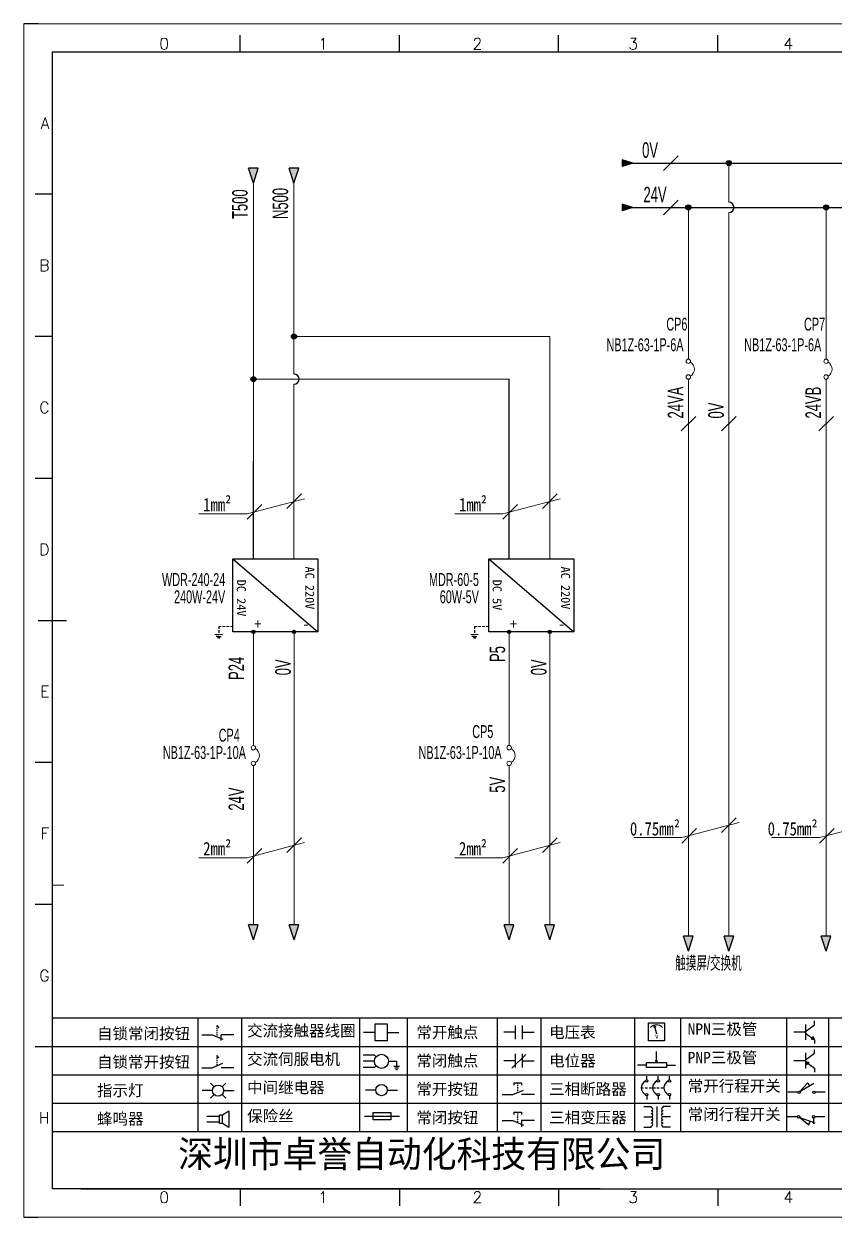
# Model space of a CAD drawing. Extents: x 38255 to 47052, y -6758 to -3353.
# Drawn here: x 40285.1 to 40442, y -4539.5 to -4308.5 of the extents above; entities that cross this region are included whole.
import ezdxf
from ezdxf.enums import TextEntityAlignment as Align

# ---------------------------------------------------------------- set-up
doc = ezdxf.new("R2010")
doc.units = 0
doc.header["$MEASUREMENT"] = 0
doc.linetypes.add('DASHED', pattern=[0.75, 0.5, -0.25])
for name, color, linetype in [('AE_BOR', 1, 'Continuous'), ('MISC', 2, 'Continuous'), ('SYMS', 7, 'Continuous'), ('细实线层', 7, 'Continuous')]:
    doc.layers.add(name, color=color, linetype=linetype)
doc.layers.add('Dimension', color=3, linetype='Continuous', lineweight=13)
doc.layers.add('frame', color=7, linetype='Continuous', lineweight=15)
doc.styles.add('WD', font='romans.shx', dxfattribs={"bigfont": 'gbcbig.shx'})
doc.styles.add('样式 0', font='')
doc.styles.add('样式 8', font='arial.ttf')
doc.styles.add('楷体', font='', dxfattribs={"width": 0.8})
doc.styles.add('汉字', font='')
doc.styles.get('样式 0').set_extended_font_data('KaiTi_GB2312')
doc.styles.get('楷体').set_extended_font_data('STFangsong')
doc.styles.get('汉字').set_extended_font_data('新宋体')

# ---------------------------------------------------------------- blocks, each defined once
blk = doc.blocks.new('*U34')
at = {"linetype": 'ByBlock'}
for p, q in [((-1909.23, -780.45), (-1909.23, -780.67)), ((-1909.23, -780.45), (-1908.92, -780.84)), ((-1909.23, -780.84), (-1909.23, -781.05)), ((-1911.92, -782.07), (-1910.06, -782.07)), ((-1910.06, -782.07), (-1908.18, -782.88)), ((-1909.23, -781.23), (-1909.23, -781.44)), ((-1909.23, -781.61), (-1909.23, -781.83)), ((-1909.23, -782), (-1909.23, -782.21)), ((-1909.23, -782.38), (-1909.23, -782.43)), ((-1908.52, -783.07), (-1908.52, -782.07)), ((-1906.25, -782.07), (-1908.52, -782.07))]:
    blk.add_line(p, q, dxfattribs=at)
blk = doc.blocks.new('*U36')
at = {"linetype": 'ByBlock'}
for p, q in [((-1908.88, -791.17), (-1909.23, -790.71)), ((-1909.23, -790.71), (-1909.23, -790.92)), ((-1909.23, -791.09), (-1909.23, -791.31)), ((-1909.23, -791.48), (-1909.23, -791.69)), ((-1911.92, -792.89), (-1910.06, -792.89)), ((-1910.06, -792.89), (-1908.18, -792.08)), ((-1909.23, -791.86), (-1909.23, -792.08)), ((-1909.23, -792.25), (-1909.23, -792.47)), ((-1906.25, -792.89), (-1908.52, -792.89))]:
    blk.add_line(p, q, dxfattribs=at)
blk = doc.blocks.new('蜂鸣器')
at = {"linetype": 'ByBlock'}
for p, q in [((-1907.17, -795.53), (-1908.25, -796.26)), ((-1907.17, -795.53), (-1907.17, -798.41)), ((-1908.8, -796.48), (-1911.01, -796.48)), ((-1908.8, -797.46), (-1911.01, -797.46)), ((-1908.25, -796.26), (-1908.8, -796.26)), ((-1908.8, -797.68), (-1908.8, -796.26)), ((-1908.25, -797.68), (-1908.8, -797.68)), ((-1908.25, -797.68), (-1908.25, -796.26)), ((-1907.17, -798.41), (-1908.25, -797.68))]:
    blk.add_line(p, q, dxfattribs=at)
blk = doc.blocks.new('指示灯')
at = {"linetype": 'ByBlock'}
for p, q in [((-1854.25, -776.92), (-1856.06, -776.92)), ((-1854.62, -775.59), (-1853.97, -776.23)), ((-1851.9, -775.59), (-1852.54, -776.23)), ((-1852.26, -776.92), (-1850.45, -776.92)), ((-1854.62, -778.25), (-1853.97, -777.61)), ((-1851.9, -778.25), (-1852.54, -777.61))]:
    blk.add_line(p, q, dxfattribs=at)
blk.add_circle((-1853.26, -776.92), 0.992, dxfattribs=at)
blk = doc.blocks.new('交流接触器线圈')
at = {"linetype": 'ByBlock'}
for p, q in [((-1880.82, -781.77), (-1882.87, -781.77)), ((-1878.72, -781.77), (-1876.67, -781.77))]:
    blk.add_line(p, q, dxfattribs=at)
blk.add_lwpolyline([(-1880.82, -780.28), (-1878.72, -780.28), (-1878.72, -783.26), (-1880.82, -783.26)], close=True, dxfattribs=at)
blk = doc.blocks.new('交流伺服电机')
at = {"linetype": 'ByBlock'}
for p, q in [((-1880.97, -785.75), (-1882.94, -785.75)), ((-1880.97, -786.85), (-1882.94, -786.85)), ((-1880.97, -785.75), (-1880.65, -786.03)), ((-1878.49, -786.85), (-1877.07, -786.85)), ((-1877.07, -786.85), (-1877.07, -787.72)), ((-1880.97, -787.94), (-1882.94, -787.94)), ((-1880.97, -787.94), (-1880.65, -787.67)), ((-1877.54, -787.72), (-1876.59, -787.72)), ((-1877.38, -788.01), (-1876.75, -788.01)), ((-1877.23, -788.29), (-1876.9, -788.29))]:
    blk.add_line(p, q, dxfattribs=at)
blk.add_circle((-1879.73, -786.85), 1.24, dxfattribs=at)
blk = doc.blocks.new('中间继电器')
at = {"linetype": 'ByBlock'}
for p, q in [((-1880.72, -791.92), (-1882.54, -791.92)), ((-1878.74, -791.92), (-1876.92, -791.92))]:
    blk.add_line(p, q, dxfattribs=at)
blk.add_circle((-1879.73, -791.92), 0.992, dxfattribs=at)
blk = doc.blocks.new('保险丝')
at = {"linetype": 'ByBlock'}
blk.add_line((-1882.72, -796.49), (-1876.55, -796.49), dxfattribs=at)
blk.add_lwpolyline([(-1881.2, -795.86), (-1878.06, -795.86), (-1878.06, -797.12), (-1881.2, -797.12)], close=True, dxfattribs=at)
blk = doc.blocks.new('常开按钮')
at = {"linetype": 'ByBlock'}
for p, q in [((-1910.06, -787.73), (-1908.18, -786.93)), ((-1909.9, -785.68), (-1908.56, -785.68)), ((-1909.9, -785.68), (-1909.9, -786.07)), ((-1909.23, -785.68), (-1909.23, -785.89)), ((-1909.23, -786.06), (-1909.23, -786.28)), ((-1909.23, -786.45), (-1909.23, -786.67)), ((-1909.23, -786.84), (-1909.23, -787.05)), ((-1909.23, -787.22), (-1909.23, -787.38)), ((-1908.56, -785.68), (-1908.56, -786.07)), ((-1911.92, -787.73), (-1910.06, -787.73)), ((-1906.25, -787.73), (-1908.52, -787.73))]:
    blk.add_line(p, q, dxfattribs=at)
blk = doc.blocks.new('常开触点')
at = {"linetype": 'ByBlock'}
for p, q in [((-1853.82, -782.99), (-1853.82, -780.56)), ((-1852.6, -782.99), (-1852.6, -780.56)), ((-1853.82, -781.77), (-1855.88, -781.77)), ((-1852.6, -781.77), (-1850.55, -781.77))]:
    blk.add_line(p, q, dxfattribs=at)
blk = doc.blocks.new('常闭触点')
at = {"linetype": 'ByBlock'}
for p, q in [((-1853.82, -786.77), (-1855.88, -786.77)), ((-1852.01, -785.66), (-1854.43, -788.1)), ((-1853.82, -787.99), (-1853.82, -785.56)), ((-1852.6, -787.99), (-1852.6, -785.56)), ((-1852.6, -786.77), (-1850.55, -786.77))]:
    blk.add_line(p, q, dxfattribs=at)
blk = doc.blocks.new('常闭按钮')
at = {"linetype": 'ByBlock'}
for p, q in [((-1854.11, -790.83), (-1852.77, -790.83)), ((-1854.11, -790.83), (-1854.11, -791.22)), ((-1853.44, -790.83), (-1853.44, -791.04)), ((-1853.44, -791.21), (-1853.44, -791.43)), ((-1853.44, -791.6), (-1853.44, -791.82)), ((-1852.77, -790.83), (-1852.77, -791.22)), ((-1856.13, -792.28), (-1854.28, -792.28)), ((-1854.28, -792.28), (-1852.4, -793.09)), ((-1853.44, -791.99), (-1853.44, -792.2)), ((-1853.44, -792.37), (-1853.44, -792.53)), ((-1850.47, -792.28), (-1852.73, -792.28)), ((-1852.73, -792.28), (-1852.73, -793.43))]:
    blk.add_line(p, q, dxfattribs=at)
blk = doc.blocks.new('电压表')
at = {"linetype": 'ByBlock'}
for p, q in [((-1814.84, -780.75), (-1814.91, -781.13)), ((-1814.6, -781.05), (-1814.91, -781.13)), ((-1814.84, -780.75), (-1814.46, -782.26)), ((-1814.84, -780.75), (-1814.6, -781.05))]:
    blk.add_line(p, q, dxfattribs=at)
blk.add_lwpolyline([(-1815.84, -780.34), (-1813.07, -780.34), (-1813.07, -783.49), (-1815.84, -783.49)], close=True, dxfattribs=at)
blk.add_arc((-1814.46, -782.26), 1.56, 46.8313, 133.1687, dxfattribs=at)
at = {"linetype": 'ByBlock', "insert": (-1814.7, -782.39), "char_height": 0.75, "width": 0.6768, "attachment_point": 1}
blk.add_mtext('V', dxfattribs=at)
blk = doc.blocks.new('电位器')
at = {"linetype": 'ByBlock'}
for p, q in [((-1814.45, -787.3), (-1814.45, -785.39)), ((-1814.45, -787.3), (-1814.62, -786.96)), ((-1814.62, -786.96), (-1814.27, -786.96)), ((-1814.45, -787.3), (-1814.27, -786.96)), ((-1816.21, -787.75), (-1817.79, -787.75)), ((-1812.68, -787.75), (-1811.1, -787.75))]:
    blk.add_line(p, q, dxfattribs=at)
blk.add_lwpolyline([(-1816.21, -787.3), (-1812.68, -787.3), (-1812.68, -788.2), (-1816.21, -788.2)], close=True, dxfattribs=at)
blk = doc.blocks.new('三相断路器')
at = {"linetype": 'ByBlock'}
for p, q in [((-1816.17, -790.33), (-1816.17, -789.7)), ((-1814.17, -790.33), (-1814.17, -789.7)), ((-1812.18, -790.33), (-1812.18, -789.7)), ((-1817.14, -791.74), (-1816.72, -791.74)), ((-1816.45, -791.74), (-1816.03, -791.74)), ((-1816.17, -793.19), (-1816.17, -793.83)), ((-1815.76, -791.74), (-1815.34, -791.74)), ((-1815.07, -791.74), (-1814.65, -791.74)), ((-1814.38, -791.74), (-1813.96, -791.74)), ((-1814.17, -793.19), (-1814.17, -793.83)), ((-1813.69, -791.74), (-1813.27, -791.74)), ((-1812.18, -793.19), (-1812.18, -793.83))]:
    blk.add_line(p, q, dxfattribs=at)
for centre in [(-1816.17, -790.55), (-1814.17, -790.55), (-1812.18, -790.55), (-1816.17, -792.98), (-1814.17, -792.98), (-1812.18, -792.98)]:
    blk.add_circle(centre, 0.219, dxfattribs=at)
for centre in [(-1815.81, -791.74), (-1813.82, -791.74), (-1811.83, -791.74)]:
    blk.add_arc(centre, 1.32, 115.5791, 244.4209, dxfattribs=at)
blk = doc.blocks.new('三相变压器')
at = {"linetype": 'ByBlock'}
for p, q in [((-1816.69, -795.03), (-1815.37, -795.03)), ((-1815.37, -795.03), (-1815.37, -795.24)), ((-1814.34, -798.7), (-1814.34, -795.04)), ((-1812, -795.03), (-1813.32, -795.03)), ((-1813.32, -795.03), (-1813.32, -795.24)), ((-1816.69, -796.87), (-1815.37, -796.87)), ((-1812, -796.87), (-1813.32, -796.87)), ((-1816.69, -798.71), (-1815.37, -798.71)), ((-1815.37, -798.71), (-1815.37, -798.5)), ((-1813.32, -798.71), (-1813.32, -798.5)), ((-1812, -798.71), (-1813.32, -798.71))]:
    blk.add_line(p, q, dxfattribs=at)
for centre, start, end in [((-1815.37, -795.51), 270, 90), ((-1815.37, -796.06), 270, 90), ((-1813.32, -795.51), 90, 270), ((-1813.32, -796.06), 90, 270), ((-1815.37, -796.6), 270, 90), ((-1815.37, -797.14), 270, 90), ((-1815.37, -797.68), 270, 90), ((-1815.37, -798.23), 270, 90), ((-1813.32, -796.6), 90, 270), ((-1813.32, -797.14), 90, 270), ((-1813.32, -797.68), 90, 270), ((-1813.32, -798.23), 90, 270)]:
    blk.add_arc(centre, 0.271, start, end, dxfattribs=at)
blk = doc.blocks.new('NPN三极管')
at = {"linetype": 'ByBlock'}
for p, q in [((-1785.73, -780.61), (-1785.73, -783.32)), ((-1785.73, -781.82), (-1784.15, -780.66)), ((-1784.15, -780.66), (-1784.15, -779.98)), ((-1785.73, -781.97), (-1787.81, -781.97)), ((-1785.73, -782.11), (-1784.15, -783.27)), ((-1784.41, -782.73), (-1784.74, -783.18)), ((-1784.15, -783.27), (-1784.74, -783.18)), ((-1784.15, -783.27), (-1784.41, -782.73)), ((-1784.15, -783.27), (-1784.15, -783.96))]:
    blk.add_line(p, q, dxfattribs=at)
blk = doc.blocks.new('PNP三极管')
at = {"linetype": 'ByBlock'}
for p, q in [((-1784.9, -785.38), (-1784.9, -788.09)), ((-1783.32, -785.43), (-1783.32, -784.75)), ((-1784.9, -786.74), (-1786.98, -786.74)), ((-1784.9, -786.59), (-1783.32, -785.43)), ((-1784.9, -786.88), (-1783.32, -788.04)), ((-1784.9, -786.88), (-1784.31, -786.97)), ((-1784.9, -786.88), (-1784.64, -787.42)), ((-1784.31, -786.97), (-1784.64, -787.42)), ((-1783.32, -788.04), (-1783.32, -788.73))]:
    blk.add_line(p, q, dxfattribs=at)
blk = doc.blocks.new('常开行程开关')
at = {"linetype": 'ByBlock'}
for p, q in [((-1785.89, -792.17), (-1784.52, -790.62)), ((-1785.89, -792.17), (-1783.43, -790.72)), ((-1784.52, -790.62), (-1784.19, -791.17)), ((-1786.29, -792.3), (-1788.01, -792.3)), ((-1781.48, -792.3), (-1783.21, -792.3))]:
    blk.add_line(p, q, dxfattribs=at)
for centre in [(-1786.07, -792.3), (-1783.42, -792.3)]:
    blk.add_circle(centre, 0.219, dxfattribs=at)
blk = doc.blocks.new('常闭行程开关')
at = {"linetype": 'ByBlock'}
for p, q in [((-1786.34, -796.62), (-1788.07, -796.62)), ((-1785.93, -796.72), (-1783.25, -797.7)), ((-1785.93, -796.72), (-1784.3, -798)), ((-1784.3, -798), (-1784.08, -797.4)), ((-1783.48, -796.84), (-1783.48, -797.85)), ((-1781.54, -796.62), (-1783.26, -796.62))]:
    blk.add_line(p, q, dxfattribs=at)
for centre in [(-1786.12, -796.62), (-1783.48, -796.62)]:
    blk.add_circle(centre, 0.219, dxfattribs=at)
blk = doc.blocks.new('电控横A4')
for p, q in [((292, -5), (5, -5)), ((5, -5), (5, -205)), ((10.03, -205), (289.53, -205)), ((130.8, -205), (190.75, -205))]:
    blk.add_line(p, q)
at = {"lineweight": 9, "ltscale": 0.1}
for p, q in [((5, -151.57), (7, -151.57)), ((101.34, -205), (130.8, -205)), ((129.44, -205), (129.44, -205)), ((129.44, -205), (129.44, -205)), ((129.44, -205), (129.44, -205)), ((129.44, -205), (129.44, -205))]:
    blk.add_line(p, q, dxfattribs=at)
at = {"linetype": 'ByBlock'}
for p, q in [((292, -175), (5, -175)), ((292, -180), (5, -180)), ((292, -185), (5, -185)), ((292, -190), (5, -190)), ((292, -195), (5, -195))]:
    blk.add_line(p, q, dxfattribs=at)
at = {"color": 0, "lineweight": -2}
for p, q in [((30.58, -175), (30.58, -195)), ((38.26, -175), (38.26, -195)), ((59.05, -175), (59.05, -195)), ((67.4, -175), (67.4, -195)), ((83.26, -175), (83.26, -195)), ((90.91, -175), (90.91, -195)), ((107.4, -175), (107.4, -195)), ((115.5, -175), (115.5, -195)), ((134.12, -175), (134.12, -195)), ((141.48, -175), (141.48, -195))]:
    blk.add_line(p, q, dxfattribs=at)
at = {"color": 0, "ltscale": 2}
blk.add_line((101.34, -205), (5, -205), dxfattribs=at)
at = {"layer": 'AE_BOR', "lineweight": 30}
for p, q in [((2.53, 0), (0, 0)), ((0, -210), (2.53, -210))]:
    blk.add_line(p, q, dxfattribs=at)
at = {"layer": 'AE_BOR', "color": 1, "lineweight": 15}
for p, q in [((0, 0), (297, 0)), ((0, -210), (0, 0)), ((297, -210), (0, -210))]:
    blk.add_line(p, q, dxfattribs=at)
at = {"layer": 'AE_BOR'}
for p, q in [((38.03, -5), (38.03, -2)), ((66.03, -5), (66.03, -2)), ((94.03, -5), (94.03, -2)), ((122.03, -5), (122.03, -2)), ((5, -30), (2, -30)), ((5, -55), (2, -55)), ((5, -80), (2, -80)), ((5, -130), (2, -130)), ((5, -155), (2, -155)), ((5, -180), (2, -180)), ((38.03, -205), (38.03, -208)), ((66.03, -205), (66.03, -208)), ((94.03, -205), (94.03, -208)), ((122.03, -205), (122.03, -208))]:
    blk.add_line(p, q, dxfattribs=at)
at = {"layer": 'AE_BOR', "color": 2, "lineweight": 30}
blk.add_line((2.5, -105), (7.5, -105), dxfattribs=at)
at = {"linetype": 'ByBlock'}
for name, p in [('*U34', (1943.19, 604.18)), ('交流接触器线圈', (1942.62, 604.27)), ('常开触点', (1940.27, 604.3)), ('电压表', (1925.71, 604.52)), ('NPN三极管', (1923.2, 604.5)), ('PNP三极管', (1922.37, 604.27)), ('*U36', (1943.19, 609.18)), ('交流伺服电机', (1942.62, 604.27)), ('常闭触点', (1940.27, 604.3)), ('电位器', (1925.71, 604.52)), ('指示灯', (1887.41, 589.18)), ('中间继电器', (1942.62, 604.27)), ('常开按钮', (1996.06, 599.3)), ('三相断路器', (1925.71, 604.52)), ('常开行程开关', (1922.37, 604.27)), ('三相变压器', (1925.71, 604.52)), ('蜂鸣器', (1943.19, 604.18)), ('保险丝', (1942.62, 604.27)), ('常闭按钮', (1940.27, 599.3)), ('常闭行程开关', (1922.37, 604.27))]:
    blk.add_blockref(name, p, dxfattribs=at)
at = {"char_height": 2, "attachment_point": 1, "style": '汉字'}
for s, insert in [('{\\fKaiTi_GB2312|b0|i0|c134|p49;自锁常闭按钮}', (12.86, -176.69)), ('{\\fKaiTi_GB2312|b0|i0|c134|p49;交流接触器线圈}', (39.25, -176.19)), ('{\\fKaiTi_GB2312|b0|i0|c134|p49;常开触点}', (69.01, -176.48)), ('{\\fKaiTi_GB2312|b0|i0|c134|p49;电压表}', (92.37, -176.47)), ('{\\fKaiTi_GB2312|b0|i0|c134|p49;NPN三极管}', (116.73, -175.91)), ('{\\fKaiTi_GB2312|b0|i0|c134|p49;自锁常开按钮}', (12.86, -181.69)), ('{\\fKaiTi_GB2312|b0|i0|c134|p49;交流伺服电机}', (39.25, -181.19)), ('{\\fKaiTi_GB2312|b0|i0|c134|p49;常闭触点}', (69.01, -181.48)), ('{\\fKaiTi_GB2312|b0|i0|c134|p49;电位器}', (92.37, -181.47)), ('{\\fKaiTi_GB2312|b0|i0|c134|p49;PNP三极管}', (116.73, -180.91)), ('{\\fKaiTi_GB2312|b0|i0|c134|p49;指示灯}', (12.86, -186.69)), ('{\\fKaiTi_GB2312|b0|i0|c134|p49;中间继电器}', (39.25, -186.19)), ('{\\fKaiTi_GB2312|b0|i0|c134|p49;常开按钮}', (69.01, -186.48)), ('{\\fKaiTi_GB2312|b0|i0|c134|p49;三相断路器}', (92.37, -186.47)), ('{\\fKaiTi_GB2312|b0|i0|c134|p49;常开行程开关}', (116.73, -185.91)), ('{\\fKaiTi_GB2312|b0|i0|c134|p49;保险丝}', (39.25, -191.19)), ('{\\fKaiTi_GB2312|b0|i0|c134|p49;常闭行程开关}', (116.73, -190.91)), ('{\\fKaiTi_GB2312|b0|i0|c134|p49;蜂鸣器}', (12.86, -191.69)), ('{\\fKaiTi_GB2312|b0|i0|c134|p49;常闭按钮}', (69.01, -191.48)), ('{\\fKaiTi_GB2312|b0|i0|c134|p49;三相变压器}', (92.37, -191.47))]:
    blk.add_mtext(s, dxfattribs=dict(at, insert=insert))
at = {"color": 0, "lineweight": -2, "insert": (27.14, -196.53), "char_height": 4.7064, "width": 96.1138, "attachment_point": 1}
blk.add_mtext('深圳市卓誉自动化科技有限公司', dxfattribs=at)
at = {"layer": 'AE_BOR', "style": 'WD'}
for s, p in [('0', (24.67, -4.5)), ('1', (52.6, -4.5)), ('2', (79.75, -4.5)), ('3', (107.15, -4.5)), ('4', (134.45, -4.5)), ('0', (24.67, -207.5)), ('1', (52.6, -207.5)), ('2', (79.75, -207.5)), ('3', (107.15, -207.5)), ('4', (134.45, -207.5))]:
    blk.add_text(s, height=2, dxfattribs=at).set_placement(p, align=Align.CENTER)
for s, p in [('A', (4.5, -17.5)), ('B', (4.5, -42.5)), ('C', (4.5, -67.5)), ('D', (4.5, -92.5)), ('E', (4.5, -117.5)), ('F', (4.5, -142.5)), ('G', (4.5, -167.5)), ('H', (4.5, -192.5))]:
    blk.add_text(s, height=2, dxfattribs=at).set_placement(p, align=Align.MIDDLE_RIGHT)
blk = doc.blocks.new('WDDOT')
blk.add_hatch(color=256).paths.add_polyline_path([(0.5, 0, 1), (-0.5, 0, 1)])
blk.add_circle((0, 0), 0.5)

msp = doc.modelspace()

# ---------------------------------------------------------------- hatches: boundary and pattern name
for points in [[(40400.87, -4334.825), (40402.913, -4335.48), (40400.87, -4336.135)], [(40328.574, -4336.468), (40329.51, -4339.386), (40330.445, -4336.468)], [(40336.427, -4336.468), (40337.362, -4339.386), (40338.298, -4336.468)], [(40400.87, -4343.391), (40402.913, -4344.046), (40400.87, -4344.7)], [(40329.738, -4426.222, 1), (40329.281, -4426.222, 1)], [(40337.598, -4426.222, 1), (40337.141, -4426.222, 1)], [(40379.213, -4426.222, 1), (40378.757, -4426.222, 1)], [(40387.073, -4426.222, 1), (40386.616, -4426.222, 1)], [(40328.574, -4482.909), (40329.51, -4485.828), (40330.445, -4482.909)], [(40336.434, -4482.909), (40337.369, -4485.828), (40338.305, -4482.909)], [(40378.05, -4482.909), (40378.985, -4485.828), (40379.92, -4482.909)], [(40385.909, -4482.909), (40386.845, -4485.828), (40387.78, -4482.909)], [(40412.723, -4485.099), (40413.658, -4488.017), (40414.593, -4485.099)], [(40420.558, -4485.099), (40421.493, -4488.017), (40422.428, -4485.099)], [(40439.361, -4485.099), (40440.296, -4488.017), (40441.231, -4485.099)]]:
    msp.add_hatch(color=256).paths.add_polyline_path(points)
at = {"lineweight": -2}
h = msp.add_hatch(color=0, dxfattribs=at)
edge = h.paths.add_edge_path()
edge.add_arc((40421.493, -4335.48), 0.5, 0, 360)
h = msp.add_hatch(color=0, dxfattribs=at)
edge = h.paths.add_edge_path()
edge.add_arc((40413.659, -4344.046), 0.5, 0, 360)
h = msp.add_hatch(color=0, dxfattribs=at)
edge = h.paths.add_edge_path()
edge.add_arc((40440.297, -4344.046), 0.5, 0, 360)
h = msp.add_hatch(color=0, dxfattribs=at)
edge = h.paths.add_edge_path()
edge.add_arc((40337.362, -4369.037), 0.5, 0, 360)
h = msp.add_hatch(color=0, dxfattribs=at)
edge = h.paths.add_edge_path()
edge.add_arc((40329.51, -4377.298), 0.5, 0, 360)

# ---------------------------------------------------------------- linework, layer by layer
for p, q in [((40402.913, -4335.48), (40400.87, -4334.825)), ((40400.87, -4334.825), (40400.87, -4336.135)), ((40402.913, -4335.48), (40400.87, -4336.135)), ((40402.875, -4335.48), (40551.671, -4335.48)), ((40329.51, -4339.386), (40328.574, -4336.468)), ((40330.445, -4336.468), (40328.574, -4336.468)), ((40329.51, -4339.386), (40330.445, -4336.468)), ((40337.362, -4339.386), (40336.427, -4336.468)), ((40338.298, -4336.468), (40336.427, -4336.468)), ((40337.362, -4339.386), (40338.298, -4336.468)), ((40402.913, -4344.046), (40400.87, -4343.391)), ((40400.87, -4343.391), (40400.87, -4344.7)), ((40402.913, -4344.046), (40400.87, -4344.7)), ((40402.875, -4344.046), (40551.671, -4344.046)), ((40325.558, -4412.081), (40341.994, -4426.222)), ((40375.033, -4412.081), (40391.469, -4426.222)), ((40329.51, -4485.828), (40328.574, -4482.909)), ((40330.445, -4482.909), (40328.574, -4482.909)), ((40329.51, -4485.828), (40330.445, -4482.909)), ((40337.369, -4485.828), (40336.434, -4482.909)), ((40338.305, -4482.909), (40336.434, -4482.909)), ((40337.369, -4485.828), (40338.305, -4482.909)), ((40378.985, -4485.828), (40378.05, -4482.909)), ((40379.92, -4482.909), (40378.05, -4482.909)), ((40378.985, -4485.828), (40379.92, -4482.909)), ((40386.845, -4485.828), (40385.909, -4482.909)), ((40387.78, -4482.909), (40385.909, -4482.909)), ((40386.845, -4485.828), (40387.78, -4482.909)), ((40413.658, -4488.017), (40412.723, -4485.099)), ((40414.593, -4485.099), (40412.723, -4485.099)), ((40413.658, -4488.017), (40414.593, -4485.099)), ((40421.493, -4488.017), (40420.558, -4485.099)), ((40422.428, -4485.099), (40420.558, -4485.099)), ((40421.493, -4488.017), (40422.428, -4485.099)), ((40440.296, -4488.017), (40439.361, -4485.099)), ((40441.231, -4485.099), (40439.361, -4485.099)), ((40440.296, -4488.017), (40441.231, -4485.099))]:
    msp.add_line(p, q)
at = {"lineweight": 0}
for p, q in [((40413.658, -4373.406), (40413.659, -4344.046)), ((40440.296, -4373.406), (40440.297, -4344.046)), ((40386.837, -4369.037), (40386.837, -4412.081)), ((40413.658, -4463.648), (40413.658, -4377.304)), ((40421.493, -4463.648), (40421.493, -4377.304)), ((40440.296, -4463.648), (40440.296, -4377.304)), ((40337.362, -4378.295), (40337.362, -4412.081)), ((40329.51, -4426.222), (40329.51, -4448.213)), ((40337.369, -4426.222), (40337.369, -4482.909)), ((40378.985, -4426.222), (40378.985, -4448.209)), ((40386.845, -4426.222), (40386.845, -4482.909))]:
    msp.add_line(p, q, dxfattribs=at)
at = {"color": 0, "ltscale": 2}
for p, q in [((40378.985, -4412.081), (40378.985, -4377.298)), ((40329.51, -4412.081), (40329.51, -4393.164))]:
    msp.add_line(p, q, dxfattribs=at)
at = {"color": 2, "linetype": 'DASHED'}
for p, q in [((40322.801, -4425.159), (40322.801, -4426.712)), ((40372.277, -4425.159), (40372.277, -4426.712))]:
    msp.add_line(p, q, dxfattribs=at)
at = {"color": 2, "linetype": 'DASHED', "lineweight": 0}
for p, q in [((40322.801, -4425.159), (40325.558, -4425.159)), ((40372.277, -4425.159), (40375.033, -4425.159))]:
    msp.add_line(p, q, dxfattribs=at)
at = {"color": 2, "lineweight": 0}
for p, q in [((40322.801, -4426.712), (40322.076, -4426.712)), ((40322.812, -4426.718), (40323.538, -4426.718)), ((40372.277, -4426.712), (40371.551, -4426.712)), ((40372.288, -4426.718), (40373.013, -4426.718))]:
    msp.add_line(p, q, dxfattribs=at)
at = {"color": 2}
for p, q in [((40322.801, -4427.086), (40322.318, -4427.086)), ((40322.801, -4427.384), (40322.555, -4427.384)), ((40322.801, -4427.086), (40323.285, -4427.086)), ((40322.801, -4427.384), (40323.048, -4427.384)), ((40372.277, -4427.086), (40371.793, -4427.086)), ((40372.277, -4427.384), (40372.03, -4427.384)), ((40372.277, -4427.086), (40372.76, -4427.086)), ((40372.277, -4427.384), (40372.523, -4427.384))]:
    msp.add_line(p, q, dxfattribs=at)
for points in [[(40325.558, -4412.081), (40341.994, -4412.081), (40341.994, -4426.222), (40325.558, -4426.222)], [(40375.033, -4412.081), (40391.469, -4412.081), (40391.469, -4426.222), (40375.033, -4426.222)]]:
    msp.add_lwpolyline(points, close=True)
at = {"color": 0, "lineweight": -2}
for centre in [(40421.493, -4335.48), (40413.659, -4344.046), (40440.297, -4344.046), (40337.362, -4369.037), (40329.51, -4377.298)]:
    msp.add_circle(centre, 0.5, dxfattribs=at)
at = {"lineweight": 0}
for centre in [(40413.658, -4373.834), (40440.296, -4373.834), (40413.658, -4376.877), (40440.296, -4376.877), (40329.51, -4448.641), (40378.985, -4448.637), (40329.51, -4451.683), (40378.985, -4451.68)]:
    msp.add_circle(centre, 0.428, dxfattribs=at)
for centre, radius in [((40329.51, -4426.222), 0.319), ((40337.369, -4426.222), 0.319), ((40378.985, -4426.222), 0.319), ((40386.845, -4426.222), 0.319), ((40329.51, -4426.222), 0.228), ((40337.369, -4426.222), 0.228), ((40378.985, -4426.222), 0.228), ((40386.845, -4426.222), 0.228)]:
    msp.add_circle(centre, radius)
at = {"color": 0, "lineweight": -2}
for centre in [(40421.493, -4344.046), (40337.362, -4377.295)]:
    msp.add_arc(centre, 1, 270, 90, dxfattribs=at)
at = {"lineweight": 0}
for centre in [(40413.233, -4375.355), (40439.871, -4375.355), (40329.085, -4450.162), (40378.56, -4450.158)]:
    msp.add_arc(centre, 1.579, 301.18201, 58.81799, dxfattribs=at)
at = {"layer": 'Dimension', "lineweight": 0}
for p, q in [((40408.86, -4336.894), (40411.688, -4334.066)), ((40408.86, -4345.46), (40411.688, -4342.631)), ((40412.244, -4387.326), (40415.072, -4384.498)), ((40420.078, -4387.326), (40422.907, -4384.498)), ((40438.882, -4387.326), (40441.71, -4384.498)), ((40335.985, -4402.348), (40338.813, -4399.52)), ((40385.46, -4402.348), (40388.288, -4399.52)), ((40328.302, -4404.403), (40331.131, -4401.574)), ((40377.778, -4404.403), (40380.606, -4401.574)), ((40420.078, -4465.035), (40422.907, -4462.207)), ((40412.396, -4467.09), (40415.225, -4464.261)), ((40439.034, -4467.09), (40441.863, -4464.261)), ((40335.985, -4468.935), (40338.813, -4466.107)), ((40385.46, -4468.935), (40388.288, -4466.107)), ((40328.302, -4470.989), (40331.131, -4468.161)), ((40377.778, -4470.989), (40380.606, -4468.161))]:
    msp.add_line(p, q, dxfattribs=at)
at = {"layer": 'frame', "color": 0, "lineweight": 0}
for p, q in [((40421.493, -4343.046), (40421.493, -4335.48)), ((40337.362, -4376.295), (40337.362, -4339.386)), ((40386.837, -4369.037), (40337.362, -4369.037)), ((40378.985, -4377.298), (40329.51, -4377.298)), ((40339.391, -4400.434), (40328.302, -4403.367)), ((40388.866, -4400.434), (40377.778, -4403.367)), ((40328.302, -4403.367), (40318.989, -4403.367)), ((40377.778, -4403.367), (40368.465, -4403.367)), ((40329.51, -4452.111), (40329.51, -4482.909)), ((40378.985, -4452.107), (40378.985, -4482.909)), ((40423.485, -4463.121), (40412.396, -4466.054)), ((40450.123, -4463.121), (40439.034, -4466.054)), ((40339.391, -4467.021), (40328.302, -4469.953)), ((40388.866, -4467.021), (40377.778, -4469.953)), ((40412.396, -4466.054), (40403.083, -4466.054)), ((40439.034, -4466.054), (40429.721, -4466.054)), ((40328.302, -4469.953), (40318.989, -4469.953)), ((40377.778, -4469.953), (40368.465, -4469.953))]:
    msp.add_line(p, q, dxfattribs=at)
at = {"layer": 'frame', "lineweight": 0}
msp.add_line((40329.51, -4393.164), (40329.51, -4339.386), dxfattribs=at)
at = {"layer": '细实线层', "lineweight": 0}
for p, q in [((40421.493, -4345.046), (40421.493, -4485.099)), ((40413.658, -4377.304), (40413.658, -4485.099)), ((40440.296, -4377.304), (40440.296, -4485.099))]:
    msp.add_line(p, q, dxfattribs=at)

# ---------------------------------------------------------------- block references
at = {"xscale": 1.1, "yscale": 1.1, "zscale": 1.1}
msp.add_blockref('电控横A4', (40285.113, -4308.516), dxfattribs=at)
at = {"layer": 'SYMS', "lineweight": -3, "xscale": 0.2902567646965026, "yscale": 0.2902567646965026, "zscale": 0.2902567646965026}
for p in [(40329.51, -4426.222), (40337.369, -4426.222), (40378.985, -4426.222), (40386.845, -4426.222)]:
    msp.add_blockref('WDDOT', p, dxfattribs=at)

# ---------------------------------------------------------------- texts
at = {"color": 3, "lineweight": 0, "style": '样式 8', "width": 0.6}
msp.add_text('触摸屏/交换机', height=2.5, dxfattribs=at).set_placement((40417.551, -4490.242), align=Align.MIDDLE)
at = {"lineweight": -3, "char_height": 1.74154, "attachment_point": 1, "rotation": 270}
for s, insert, width in [('{\\fNSimSun|b0|i0|c134|p49;AC 220V}', (40341.301, -4413.572), 18.52931), ('{\\fNSimSun|b0|i0|c134|p49;AC 220V}', (40390.776, -4413.572), 18.52931), ('{\\fNSimSun|b0|i0|c134|p49;DC 24V}', (40328.057, -4416.12), 20.7882), ('{\\fNSimSun|b0|i0|c134|p49;DC 5V}', (40377.532, -4416.12), 20.7882)]:
    msp.add_mtext(s, dxfattribs=dict(at, insert=insert, width=width))
at = {"color": 6, "lineweight": 0, "style": '样式 8', "width": 0.6}
for tag, p in [('CP6', (40413.473, -4367.899)), ('CP7', (40440.111, -4367.899)), ('CP5', (40375.929, -4446.773)), ('CP4', (40326.876, -4447.468))]:
    msp.add_attdef(tag, text='', height=2.5, dxfattribs=at).set_placement(p, align=Align.RIGHT)
at = {"color": 0, "lineweight": 0, "style": '样式 8', "width": 0.6}
for p in [(40412.722, -4371.894), (40439.36, -4371.894)]:
    msp.add_attdef('NB1Z-63-1P-6A', text='', height=2.5, dxfattribs=at).set_placement(p, align=Align.RIGHT)
at = {"lineweight": 0, "style": '样式 8', "width": 0.6}
for tag, p in [('WDR-240-24', (40324.064, -4417.339)), ('MDR-60-5', (40373.138, -4417.339)), ('240W-24V', (40324.064, -4420.679)), ('60W-5V', (40373.138, -4420.679)), ('NB1Z-63-1P-10A', (40328.061, -4450.822)), ('NB1Z-63-1P-10A', (40377.528, -4450.822))]:
    msp.add_attdef(tag, text='', height=2.5, dxfattribs=at).set_placement(p, align=Align.RIGHT)
at = {"layer": 'Dimension', "lineweight": 0, "style": '样式 8', "width": 0.6}
for s, p in [('0V', (40407.79, -4334.449)), ('24V', (40409.448, -4343.046))]:
    msp.add_text(s, height=3, dxfattribs=at).set_placement(p, align=Align.RIGHT)
for s, p in [('N500', (40336.231, -4346.288)), ('T500', (40328.396, -4346.288)), ('24VA', (40412.673, -4384.912)), ('24VB', (40439.311, -4384.912)), ('0V', (40420.508, -4384.912)), ('P5', (40378.21, -4432.047)), ('P24', (40327.714, -4435.516)), ('0V', (40336.735, -4434.627)), ('0V', (40386.21, -4434.627)), ('5V', (40378.21, -4457.349)), ('24V', (40327.714, -4460.818))]:
    msp.add_text(s, height=3, rotation=90, dxfattribs=at).set_placement(p)
at = {"layer": 'frame', "color": 0, "lineweight": 0, "char_height": 2.6, "width": 6.94273, "attachment_point": 1, "style": '楷体'}
for s, insert in [('1mm²', (40319.803, -4400.292)), ('1mm²', (40369.278, -4400.292)), ('0.75mm²', (40402.359, -4463.036)), ('0.75mm²', (40428.997, -4463.036)), ('2mm²', (40319.803, -4466.878)), ('2mm²', (40369.278, -4466.878))]:
    msp.add_mtext(s, dxfattribs=dict(at, insert=insert))
at = {"layer": 'MISC', "color": 0, "char_height": 2.0318, "width": 4.12509, "attachment_point": 1, "style": '样式 0'}
for s, insert in [('\\pxqc;{\\fNSimSun|b0|i0|c134|p49;+}', (40328.294, -4423.673)), ('\\pxqc;{\\fNSimSun|b0|i0|c134|p49;-}', (40337.627, -4423.692)), ('\\pxqc;{\\fNSimSun|b0|i0|c134|p49;+}', (40377.77, -4423.673)), ('\\pxqc;{\\fNSimSun|b0|i0|c134|p49;-}', (40387.102, -4423.692))]:
    msp.add_mtext(s, dxfattribs=dict(at, insert=insert))

doc.saveas('drawing.dxf')
